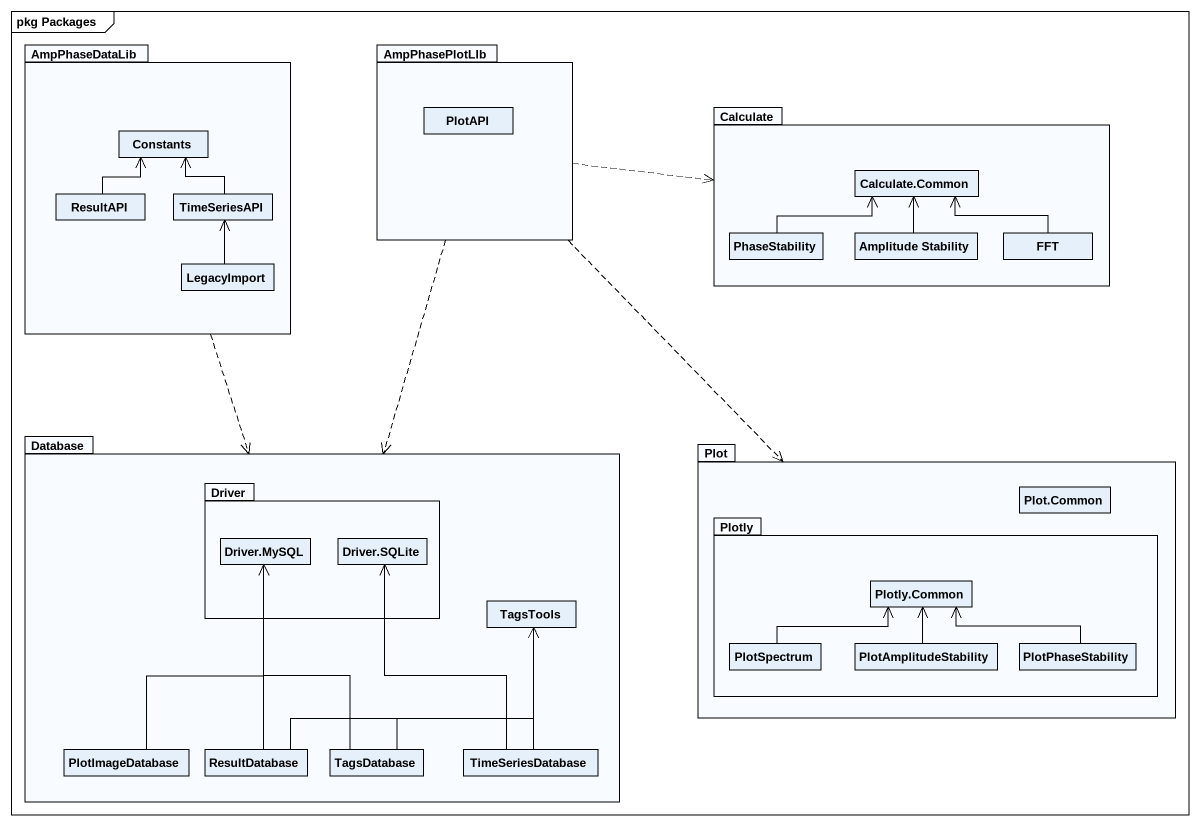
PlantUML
@startuml
mainframe pkg Packages
hide circle
hide empty members
package AmpPhaseDataLib {
  class Constants
  class ResultAPI
  class TimeSeriesAPI
  class LegacyImport
}
package AmpPhasePlotLIb {
  class PlotAPI
}
package Calculate {
  class "Calculate.Common" as Calculate_Common
  class PhaseStability
  class "Amplitude Stability" as Amplitude_Stability
  class FFT
}
package "Database" as Database_ {
  package Driver {
    class "Driver.MySQL" as Driver_MySQL
    class "Driver.SQLite" as Driver_SQLite
  }
  class TagsTools
  class PlotImageDatabase
  class ResultDatabase
  class TagsDatabase
  class TimeSeriesDatabase
}
package Plot {
  class "Plot.Common" as Plot_Common
  package Plotly {
    class "Plotly.Common" as Plotly_Common
    class PlotSpectrum
    class PlotAmplitudeStability
    class PlotPhaseStability
  }
}
AmpPhaseDataLib ..> Database_
AmpPhasePlotLIb .right.> Calculate
AmpPhasePlotLIb ..> Database_
AmpPhasePlotLIb ..> Plot
ResultAPI -up-> Constants
TimeSeriesAPI -up-> Constants
PhaseStability -right-> Calculate_Common
Amplitude_Stability -up-> Calculate_Common
FFT -left-> Calculate_Common
LegacyImport -up-> TimeSeriesAPI
PlotSpectrum -right-> Plotly_Common
PlotAmplitudeStability -up-> Plotly_Common
PlotPhaseStability -left-> Plotly_Common
PlotImageDatabase -up-> Driver_MySQL
ResultDatabase -up-> Driver_MySQL
ResultDatabase -right-> TagsTools
TagsDatabase -up-> Driver_MySQL
TagsDatabase -up-> TagsTools
TimeSeriesDatabase -up-> Driver_SQLite
TimeSeriesDatabase -up-> TagsTools
@enduml
